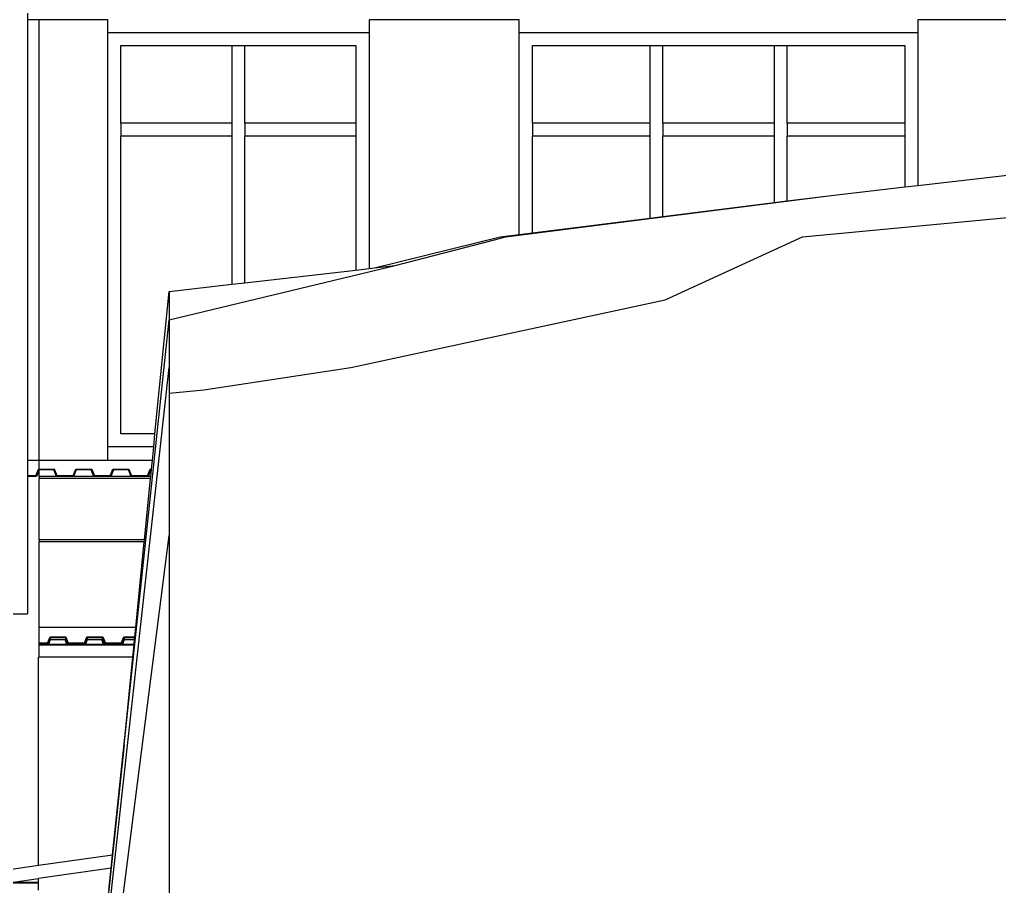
# Model space of a CAD drawing. Extents: x -101 to 101, y -14 to 18.
# Drawn here: x -66.4 to -58.9, y 2.51 to 9.14 of the extents above; entities that cross this region are included whole.
import ezdxf

# ---------------------------------------------------------------- set-up
doc = ezdxf.new("R2010")
doc.units = 0
doc.layers.get('0').update_dxf_attribs({"linetype": 'CONTINUOUS'})
doc.layers.add('SECTIONCUTEDGES', color=7, linetype='CONTINUOUS')

msp = doc.modelspace()

# ---------------------------------------------------------------- linework, layer by layer
for p, q in [((-66.3423, 11.7094), (-66.3423, 9.1408)), ((-66.2523, 9.1408), (-66.3423, 9.1408)), ((-66.3423, 9.1408), (-66.3423, 5.7708)), ((-66.2523, 9.1408), (-66.2523, 9.1451)), ((-65.7273, 9.1408), (-66.2523, 9.1408)), ((-66.2523, 5.7708), (-66.2523, 9.1408)), ((-65.7273, 9.0451), (-65.7273, 9.1408)), ((-62.5773, 9.1408), (-63.7273, 9.1408)), ((-63.7273, 9.1408), (-63.7273, 9.0451)), ((-62.5773, 9.0451), (-62.5773, 9.1408)), ((-58.3773, 9.1408), (-59.5273, 9.1408)), ((-59.5273, 9.1408), (-59.5273, 9.0451)), ((-65.7273, 9.0451), (-63.7273, 9.0451)), ((-65.7273, 5.8708), (-65.7273, 9.0451)), ((-63.7273, 9.0451), (-63.7273, 7.2367)), ((-62.5773, 7.4975), (-62.5773, 9.0451)), ((-62.5773, 9.0451), (-59.5273, 9.0451)), ((-59.5273, 9.0451), (-59.5273, 7.8732)), ((-65.6273, 8.3508), (-65.6273, 8.9451)), ((-65.6273, 8.9451), (-64.7773, 8.9451)), ((-64.7773, 8.9451), (-64.6773, 8.9451)), ((-64.7773, 8.9451), (-64.7773, 8.3508)), ((-64.6773, 8.3508), (-64.6773, 8.9451)), ((-64.6773, 8.9451), (-63.8273, 8.9451)), ((-63.8273, 8.9451), (-63.8273, 8.3508)), ((-62.4773, 8.3508), (-62.4773, 8.9451)), ((-62.4773, 8.9451), (-61.5773, 8.9451)), ((-61.5773, 8.9451), (-61.4773, 8.9451)), ((-61.5773, 8.9451), (-61.5773, 8.3508)), ((-61.4773, 8.9451), (-60.6273, 8.9451)), ((-61.4773, 8.3508), (-61.4773, 8.9451)), ((-60.6273, 8.9451), (-60.5273, 8.9451)), ((-60.6273, 8.9451), (-60.6273, 8.3508)), ((-60.5273, 8.3508), (-60.5273, 8.9451)), ((-60.5273, 8.9451), (-59.6273, 8.9451)), ((-59.6273, 8.9451), (-59.6273, 8.3508)), ((-64.7773, 8.3508), (-65.6273, 8.3508)), ((-65.6273, 8.3508), (-65.6273, 8.2508)), ((-64.7773, 8.3508), (-64.7773, 8.2508)), ((-63.8273, 8.3508), (-64.6773, 8.3508)), ((-64.6773, 8.3508), (-64.6773, 8.2508)), ((-63.8273, 8.3508), (-63.8273, 8.2508)), ((-61.5773, 8.3508), (-62.4773, 8.3508)), ((-62.4773, 8.3508), (-62.4773, 8.2508)), ((-61.5773, 8.3508), (-61.5773, 8.2508)), ((-60.6273, 8.3508), (-61.4773, 8.3508)), ((-61.4773, 8.3508), (-61.4773, 8.2508)), ((-60.6273, 8.3508), (-60.6273, 8.2508)), ((-59.6273, 8.3508), (-60.5273, 8.3508)), ((-60.5273, 8.3508), (-60.5273, 8.2508)), ((-59.6273, 8.3508), (-59.6273, 8.2508)), ((-64.7773, 8.2508), (-65.6273, 8.2508)), ((-65.6273, 5.9708), (-65.6273, 8.2508)), ((-64.7773, 8.2508), (-64.7773, 7.1166)), ((-63.8273, 8.2508), (-64.6773, 8.2508)), ((-64.6773, 7.128), (-64.6773, 8.2508)), ((-63.8273, 8.2508), (-63.8273, 7.2253)), ((-61.5773, 8.2508), (-62.4773, 8.2508)), ((-62.4773, 7.51), (-62.4773, 8.2508)), ((-61.5773, 8.2508), (-61.5773, 7.6229)), ((-60.6273, 8.2508), (-61.4773, 8.2508)), ((-61.4773, 7.6355), (-61.4773, 8.2508)), ((-60.6273, 8.2508), (-60.6273, 7.7421)), ((-59.6273, 8.2508), (-60.5273, 8.2508)), ((-60.5273, 7.7547), (-60.5273, 8.2508)), ((-59.6273, 8.2508), (-59.6273, 7.8617)), ((-61.4773, 7.6355), (-60.6273, 7.7421)), ((-60.6273, 7.7421), (-60.5273, 7.7547)), ((-60.5273, 7.7547), (-60.2092, 7.7946)), ((-60.4095, 7.4791), (-58.1464, 7.6938)), ((-62.4773, 7.51), (-61.5773, 7.6229)), ((-61.5773, 7.6229), (-61.4773, 7.6355)), ((-62.5773, 7.4975), (-62.4773, 7.51)), ((-63.6866, 7.2413), (-62.7238, 7.4791)), ((-62.7238, 7.4791), (-62.5773, 7.4975)), ((-61.461, 6.9967), (-60.4095, 7.4791)), ((-65.2583, 6.8434), (-63.5266, 7.2596)), ((-65.2583, 7.0616), (-65.2583, 6.8434)), ((-63.8672, 6.4791), (-61.461, 6.9967)), ((-65.6015, 3.5912), (-65.2583, 6.8434)), ((-65.2583, 6.8434), (-65.2583, 6.4791)), ((-66.2583, -2.6326), (-65.2583, 6.4791)), ((-65.2583, 6.4791), (-65.2583, 6.2834)), ((-64.9927, 6.3073), (-63.8672, 6.4791)), ((-65.2583, 6.2834), (-64.9927, 6.3073)), ((-65.2583, 6.2834), (-65.2583, 5.1933)), ((-65.3661, 5.9708), (-65.6273, 5.9708)), ((-65.376, 5.8708), (-65.7273, 5.8708)), ((-65.7273, 5.7708), (-65.7273, 5.8708)), ((-66.3423, 5.7708), (-66.2523, 5.7708)), ((-66.3423, 5.7708), (-66.3423, 5.6508)), ((-66.2776, 5.6508), (-66.2572, 5.7008)), ((-66.2572, 5.7008), (-66.2523, 5.7008)), ((-66.2523, 5.7708), (-65.7273, 5.7708)), ((-66.2523, 5.7008), (-66.2523, 5.7708)), ((-66.2523, 5.7008), (-66.1351, 5.7008)), ((-66.2523, 5.6951), (-66.2523, 5.7008)), ((-66.1148, 5.6508), (-66.1351, 5.7008)), ((-65.9927, 5.6508), (-65.9724, 5.7008)), ((-65.9724, 5.7008), (-65.8503, 5.7008)), ((-65.8503, 5.7008), (-65.8299, 5.6508)), ((-65.7273, 5.7708), (-65.3859, 5.7708)), ((-65.7079, 5.6508), (-65.6875, 5.7008)), ((-65.6875, 5.7008), (-65.5654, 5.7008)), ((-65.5654, 5.7008), (-65.5451, 5.6508)), ((-65.423, 5.6508), (-65.4027, 5.7008)), ((-65.4027, 5.7008), (-65.3928, 5.7008)), ((-66.2776, 5.6508), (-66.3423, 5.6508)), ((-66.3423, 5.6508), (-66.3423, 5.6451)), ((-66.2736, 5.6451), (-66.3423, 5.6451)), ((-66.3423, 5.6451), (-66.3423, 4.593)), ((-66.2533, 5.6951), (-66.2736, 5.6451)), ((-66.2523, 5.6951), (-66.2533, 5.6951)), ((-66.2523, 5.6451), (-66.2523, 5.6951)), ((-66.1391, 5.6951), (-66.2523, 5.6951)), ((-66.1187, 5.6451), (-66.2523, 5.6451)), ((-66.2523, 5.6451), (-66.2523, 5.6291)), ((-65.3999, 5.6291), (-66.2523, 5.6291)), ((-66.2523, 5.1611), (-66.2523, 5.6291)), ((-66.1187, 5.6451), (-66.1391, 5.6951)), ((-65.9888, 5.6451), (-66.1187, 5.6451)), ((-65.9927, 5.6508), (-66.1148, 5.6508)), ((-65.9684, 5.6951), (-65.9888, 5.6451)), ((-65.8339, 5.6451), (-65.9888, 5.6451)), ((-65.8542, 5.6951), (-65.9684, 5.6951)), ((-65.8339, 5.6451), (-65.8542, 5.6951)), ((-65.7039, 5.6451), (-65.8339, 5.6451)), ((-65.7079, 5.6508), (-65.8299, 5.6508)), ((-65.6836, 5.6951), (-65.7039, 5.6451)), ((-65.549, 5.6451), (-65.7039, 5.6451)), ((-65.5694, 5.6951), (-65.6836, 5.6951)), ((-65.549, 5.6451), (-65.5694, 5.6951)), ((-65.4191, 5.6451), (-65.549, 5.6451)), ((-65.423, 5.6508), (-65.5451, 5.6508)), ((-65.3987, 5.6951), (-65.4191, 5.6451)), ((-65.3983, 5.6451), (-65.4191, 5.6451)), ((-65.3934, 5.6951), (-65.3987, 5.6951)), ((-66.2583, -2.6326), (-65.2583, 5.1933)), ((-65.2583, 5.1933), (-65.2583, 0.9989)), ((-66.2523, 5.1611), (-66.2523, 5.1451)), ((-65.4462, 5.1611), (-66.2523, 5.1611)), ((-65.4478, 5.1451), (-66.2523, 5.1451)), ((-66.2523, 4.4877), (-66.2523, 5.1451)), ((-66.4623, 4.593), (-66.3423, 4.593)), ((-65.5128, 4.4877), (-66.2523, 4.4877)), ((-66.2523, 4.3677), (-66.2523, 4.4877)), ((-66.1892, 4.3677), (-66.2523, 4.3677)), ((-66.2523, 4.3619), (-66.2523, 4.3677)), ((-66.1866, 4.3619), (-66.2523, 4.3619)), ((-66.2523, 4.3551), (-66.2523, 4.3619)), ((-66.2523, 4.2608), (-66.2523, 4.3551)), ((-66.2523, 4.3551), (-66.1894, 4.3551)), ((-66.1894, 4.3551), (-66.1866, 4.3619)), ((-66.1894, 4.3551), (-66.1832, 4.3551)), ((-66.1892, 4.3677), (-66.169, 4.4177)), ((-66.1852, 4.3619), (-66.1866, 4.3619)), ((-66.1702, 4.3992), (-66.1852, 4.3619)), ((-66.1804, 4.3619), (-66.1832, 4.3551)), ((-66.1832, 4.3551), (-66.0385, 4.3551)), ((-66.1674, 4.3936), (-66.1804, 4.3619)), ((-66.1804, 4.3619), (-66.0413, 4.3619)), ((-66.1651, 4.4119), (-66.1702, 4.3992)), ((-66.1702, 4.3992), (-66.0503, 4.3992)), ((-66.169, 4.4177), (-66.0479, 4.4177)), ((-66.0542, 4.3936), (-66.1674, 4.3936)), ((-66.0519, 4.4119), (-66.1651, 4.4119)), ((-66.0413, 4.3619), (-66.0542, 4.3936)), ((-66.0317, 4.3619), (-66.0519, 4.4119)), ((-66.0322, 4.3551), (-66.0503, 4.3992)), ((-66.0278, 4.3677), (-66.0479, 4.4177)), ((-66.0385, 4.3551), (-66.0413, 4.3619)), ((-66.0385, 4.3551), (-66.0322, 4.3551)), ((-66.0322, 4.3551), (-65.907, 4.3551)), ((-65.9042, 4.3619), (-66.0317, 4.3619)), ((-65.9067, 4.3677), (-66.0278, 4.3677)), ((-65.907, 4.3551), (-65.9042, 4.3619)), ((-65.907, 4.3551), (-65.9008, 4.3551)), ((-65.9067, 4.3677), (-65.8866, 4.4177)), ((-65.9028, 4.3619), (-65.9042, 4.3619)), ((-65.8878, 4.3992), (-65.9028, 4.3619)), ((-65.8979, 4.3619), (-65.9008, 4.3551)), ((-65.9008, 4.3551), (-65.756, 4.3551)), ((-65.885, 4.3936), (-65.8979, 4.3619)), ((-65.8979, 4.3619), (-65.7589, 4.3619)), ((-65.8827, 4.4119), (-65.8878, 4.3992)), ((-65.8878, 4.3992), (-65.7679, 4.3992)), ((-65.8866, 4.4177), (-65.7655, 4.4177)), ((-65.7718, 4.3936), (-65.885, 4.3936)), ((-65.7694, 4.4119), (-65.8827, 4.4119)), ((-65.7589, 4.3619), (-65.7718, 4.3936)), ((-65.7493, 4.3619), (-65.7694, 4.4119)), ((-65.7679, 4.3992), (-65.7498, 4.3551)), ((-65.7655, 4.4177), (-65.7454, 4.3677)), ((-65.756, 4.3551), (-65.7589, 4.3619)), ((-65.756, 4.3551), (-65.7498, 4.3551)), ((-65.7498, 4.3551), (-65.6246, 4.3551)), ((-65.6218, 4.3619), (-65.7493, 4.3619)), ((-65.6243, 4.3677), (-65.7454, 4.3677)), ((-65.6246, 4.3551), (-65.6218, 4.3619)), ((-65.6246, 4.3551), (-65.6183, 4.3551)), ((-65.6243, 4.3677), (-65.6042, 4.4177)), ((-65.6204, 4.3619), (-65.6218, 4.3619)), ((-65.6054, 4.3992), (-65.6204, 4.3619)), ((-65.6155, 4.3619), (-65.6183, 4.3551)), ((-65.6183, 4.3551), (-65.5259, 4.3551)), ((-65.6026, 4.3936), (-65.6155, 4.3619)), ((-65.6155, 4.3619), (-65.5252, 4.3619)), ((-65.6002, 4.4119), (-65.6054, 4.3992)), ((-65.6054, 4.3992), (-65.5216, 4.3992)), ((-65.6042, 4.4177), (-65.5197, 4.4177)), ((-65.5221, 4.3936), (-65.6026, 4.3936)), ((-65.5203, 4.4119), (-65.6002, 4.4119)), ((-66.2583, 2.668), (-66.2583, 4.2608)), ((-66.2523, 4.2608), (-66.2583, 4.2608)), ((-65.5352, 4.2608), (-66.2523, 4.2608)), ((-65.6911, 2.7478), (-65.5911, 3.6962)), ((-66.2583, 2.668), (-65.6911, 2.7478)), ((-65.7019, 2.6453), (-65.6911, 2.7478)), ((-66.5523, 2.6267), (-66.2583, 2.668)), ((-65.7019, 2.6453), (-66.2583, 2.5671)), ((-65.7194, 2.4791), (-65.7019, 2.6453)), ((-66.4684, 2.5375), (-66.2583, 2.5671)), ((-66.2583, 2.5375), (-66.2583, 2.5671)), ((-66.492, 2.5342), (-66.2583, 2.5342)), ((-66.2583, 2.5375), (-66.4684, 2.5375)), ((-66.2583, 2.5342), (-66.2583, 2.5375)), ((-66.2583, 2.4791), (-66.2583, 2.5342))]:
    msp.add_line(p, q)
at = {"layer": 'SECTIONCUTEDGES'}
for p, q in [((-59.5273, 7.8732), (-58.3773, 8.0058)), ((-60.2092, 7.7946), (-59.6273, 7.8617)), ((-59.6273, 7.8617), (-59.5273, 7.8732)), ((-62.6827, 7.4791), (-60.2092, 7.7946)), ((-63.5266, 7.2596), (-62.7669, 7.4572)), ((-62.7669, 7.4572), (-62.6827, 7.4791)), ((-64.6773, 7.128), (-63.8273, 7.2253)), ((-63.8273, 7.2253), (-63.7273, 7.2367)), ((-63.7273, 7.2367), (-63.6866, 7.2413)), ((-63.6866, 7.2413), (-63.5266, 7.2596)), ((-64.7773, 7.1166), (-64.6773, 7.128)), ((-65.3661, 5.9708), (-65.2583, 7.0616)), ((-65.2583, 7.0616), (-64.7773, 7.1166)), ((-65.376, 5.8708), (-65.3661, 5.9708)), ((-65.3859, 5.7708), (-65.376, 5.8708)), ((-65.3934, 5.6951), (-65.3928, 5.7008)), ((-65.3928, 5.7008), (-65.3859, 5.7708)), ((-65.4462, 5.1611), (-65.3999, 5.6291)), ((-65.3999, 5.6291), (-65.3983, 5.6451)), ((-65.3983, 5.6451), (-65.3934, 5.6951)), ((-65.5128, 4.4877), (-65.4478, 5.1451)), ((-65.4478, 5.1451), (-65.4462, 5.1611)), ((-65.5197, 4.4177), (-65.5128, 4.4877)), ((-65.5352, 4.2608), (-65.5259, 4.3551)), ((-65.5259, 4.3551), (-65.5252, 4.3619)), ((-65.5252, 4.3619), (-65.5221, 4.3936)), ((-65.5221, 4.3936), (-65.5216, 4.3992)), ((-65.5216, 4.3992), (-65.5203, 4.4119)), ((-65.5203, 4.4119), (-65.5197, 4.4177)), ((-65.5911, 3.6962), (-65.5352, 4.2608)), ((-65.6015, 3.5912), (-65.5911, 3.6962)), ((-65.6015, 3.5912), (-66.2583, -2.6326))]:
    msp.add_line(p, q, dxfattribs=at)

doc.saveas('drawing.dxf')
